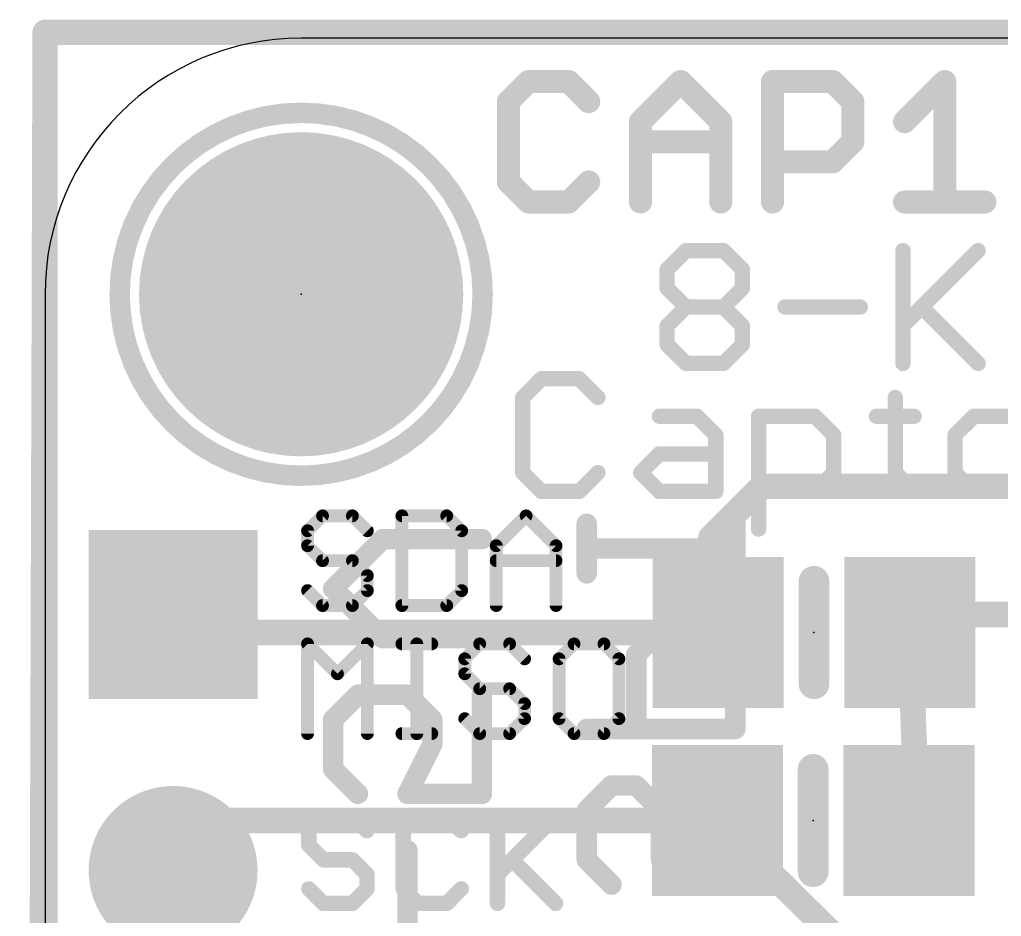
# Model space of a CAD drawing. Extents: x -0.3 to 18.1, y -0.3 to 42.1.
# Drawn here: x -0.25 to 9.48, y 33.2 to 42.09 of the extents above; entities that cross this region are included whole.
import ezdxf

# ---------------------------------------------------------------- set-up
doc = ezdxf.new("R2010")
doc.units = 0
for name, color, linetype in [('1', 12, 'CONTINUOUS'), ('16', 132, 'CONTINUOUS'), ('17', 110, 'CONTINUOUS'), ('20', 53, 'CONTINUOUS'), ('21', 40, 'CONTINUOUS'), ('22', 6, 'CONTINUOUS'), ('23', 40, 'CONTINUOUS')]:
    doc.layers.add(name, color=color, linetype=linetype)

# ---------------------------------------------------------------- blocks, each defined once
blk = doc.blocks.new('SQUAREP')
blk.add_solid([(-0.5, -0.5), (0.5, -0.5), (-0.5, 0.5), (0.5, 0.5)])
blk = doc.blocks.new('ROUNDP')
at = {"const_width": 0.5}
blk.add_lwpolyline([(0, -0.25, 1), (0, 0.25, 1), (0, -0.25)], format="xyb", dxfattribs=at)
blk = doc.blocks.new('RECT')
blk.add_solid([(-0.5, -0.5), (0.5, -0.5), (-0.5, 0.5), (0.5, 0.5)])

msp = doc.modelspace()

# ---------------------------------------------------------------- linework, layer by layer
at = {"layer": '1'}
for points, const_width in [([(0, 41.969), (17.722, 41.969)], 0.25), ([(0, -0.127), (0, 41.969)], 0.25), ([(7.112, 37.465), (6.604, 36.957)], 0.254), ([(12.954, 37.465), (7.112, 37.465)], 0.254), ([(6.604, 36.957), (6.604, 36.275)], 0.254), ([(1.27, 36.195), (1.471, 36.015)], 0.254), ([(6.604, 36.275), (6.676, 36.015)], 0.254), ([(8.576, 36.015), (8.716, 36.195)], 0.254), ([(8.716, 36.195), (9.906, 36.195)], 0.254), ([(1.471, 36.015), (6.676, 36.015)], 0.254), ([(8.576, 36.015), (8.642, 34.351)], 0.254), ([(8.642, 34.351), (8.568, 34.15)], 0.254), ([(1.27, 33.655), (1.791, 34.15)], 0.254), ([(1.791, 34.15), (6.668, 34.15)], 0.254), ([(6.668, 34.15), (7.811, 33.02)], 0.254)]:
    msp.add_lwpolyline(points, dxfattribs=dict(at, const_width=const_width))
for points, const_width in [([(0, 42.0315, 1), (0, 41.9065)], 0.125), ([(0.0625, 41.969, 1), (-0.0625, 41.969)], 0.125), ([(7.112, 37.5285, 1), (7.112, 37.4015)], 0.127), ([(7.1569, 37.4201, 1), (7.0671, 37.5099)], 0.127), ([(6.6675, 36.957, 1), (6.5405, 36.957)], 0.127), ([(6.5591, 37.0019, 1), (6.6489, 36.9121)], 0.127), ([(1.3124, 36.2423, 1), (1.2276, 36.1477)], 0.127), ([(6.6652, 36.2919, 1), (6.5428, 36.2581)], 0.127), ([(6.5405, 36.275, 1), (6.6675, 36.275)], 0.127), ([(8.716, 36.2585, 1), (8.716, 36.1315)], 0.127), ([(8.7661, 36.156, 1), (8.6659, 36.234)], 0.127), ([(1.471, 36.0785, 1), (1.471, 35.9515)], 0.127), ([(1.4286, 35.9677, 1), (1.5134, 36.0623)], 0.127), ([(6.676, 35.9515, 1), (6.676, 36.0785)], 0.127), ([(8.6395, 36.0175, 1), (8.5125, 36.0125)], 0.127), ([(6.6148, 35.9981, 1), (6.7372, 36.0319)], 0.127), ([(8.5259, 36.054, 1), (8.6261, 35.976)], 0.127), ([(8.7016, 34.3291, 1), (8.5824, 34.3729)], 0.127), ([(8.5785, 34.3485, 1), (8.7055, 34.3535)], 0.127), ([(1.791, 34.2135, 1), (1.791, 34.0865)], 0.127), ([(1.8347, 34.104, 1), (1.7473, 34.196)], 0.127), ([(6.7126, 34.1952, 1), (6.6234, 34.1048)], 0.127), ([(6.668, 34.0865, 1), (6.668, 34.2135)], 0.127), ([(8.5084, 34.1719, 1), (8.6276, 34.1281)], 0.127), ([(1.2263, 33.701, 1), (1.3137, 33.609)], 0.127)]:
    msp.add_lwpolyline(points, format="xyb", dxfattribs=dict(at, const_width=const_width))
at = {"layer": '16', "const_width": 0.25}
for points in [[(-0.127, -0.127), (0, 41.969)], [(0, 41.969), (17.976, 41.969)]]:
    msp.add_lwpolyline(points, dxfattribs=at)
at = {"layer": '16', "const_width": 0.125}
for points in [[(0, 42.0315, 1), (0, 41.9065)], [(0.0625, 41.9688, 1), (-0.0625, 41.9692)]]:
    msp.add_lwpolyline(points, format="xyb", dxfattribs=at)
at = {"layer": '20'}
for p, q in [((15.24, 41.91), (2.54, 41.91)), ((0, 39.37), (0, 2.54))]:
    msp.add_line(p, q, dxfattribs=at)
msp.add_arc((2.54, 39.37), 2.54, 90, 180, dxfattribs=at)
at = {"layer": '21'}
for points, const_width in [([(4.7944, 41.4799), (4.5953, 41.2808)], 0.2286), ([(5.1927, 41.4799), (4.7944, 41.4799)], 0.2286), ([(5.3918, 41.2808), (5.1927, 41.4799)], 0.2286), ([(5.905, 41.0816), (6.3033, 41.4799)], 0.2286), ([(6.3033, 41.4799), (6.7015, 41.0816)], 0.2286), ([(7.2147, 40.2851), (7.2147, 41.4799)], 0.2286), ([(7.2147, 41.4799), (7.8121, 41.4799)], 0.2286), ([(7.8121, 41.4799), (8.0113, 41.2808)], 0.2286), ([(8.5244, 41.0816), (8.9227, 41.4799)], 0.2286), ([(8.9227, 41.4799), (8.9227, 40.2851)], 0.2286), ([(4.5953, 41.2808), (4.5953, 40.4842)], 0.2286), ([(8.0113, 41.2808), (8.0113, 40.8825)], 0.2286), ([(5.905, 40.2851), (5.905, 41.0816)], 0.2286), ([(6.7015, 41.0816), (6.7015, 40.2851)], 0.2286), ([(5.905, 40.8825), (6.7015, 40.8825)], 0.2286), ([(8.0113, 40.8825), (7.8121, 40.6834)], 0.2286), ([(7.8121, 40.6834), (7.2147, 40.6834)], 0.2286), ([(4.5953, 40.4842), (4.7944, 40.2851)], 0.2286), ([(5.1927, 40.2851), (5.3918, 40.4842)], 0.2286), ([(4.7944, 40.2851), (5.1927, 40.2851)], 0.2286), ([(8.5244, 40.2851), (9.321, 40.2851)], 0.2286), ([(6.1697, 39.6163), (6.3561, 39.8028)], 0.1524), ([(6.3561, 39.8028), (6.729, 39.8028)], 0.1524), ([(6.729, 39.8028), (6.9154, 39.6163)], 0.1524), ([(8.5085, 39.8028), (8.5085, 38.6842)], 0.1524), ([(8.5085, 39.0571), (9.2542, 39.8028)], 0.1524), ([(6.1697, 39.4299), (6.1697, 39.6163)], 0.1524), ([(6.9154, 39.6163), (6.9154, 39.4299)], 0.1524), ([(6.3561, 39.2435), (6.1697, 39.4299)], 0.1524), ([(6.9154, 39.4299), (6.729, 39.2435)], 0.1524), ([(6.1697, 39.0571), (6.3561, 39.2435)], 0.1524), ([(6.3561, 39.2435), (6.729, 39.2435)], 0.1524), ([(6.729, 39.2435), (6.9154, 39.0571)], 0.1524), ([(7.3391, 39.2435), (8.0848, 39.2435)], 0.1524), ([(8.6949, 39.2435), (9.2542, 38.6842)], 0.1524), ([(6.1697, 38.8706), (6.1697, 39.0571)], 0.1524), ([(6.9154, 39.0571), (6.9154, 38.8706)], 0.1524), ([(6.3561, 38.6842), (6.1697, 38.8706)], 0.1524), ([(6.9154, 38.8706), (6.729, 38.6842)], 0.1524), ([(6.729, 38.6842), (6.3561, 38.6842)], 0.1524), ([(4.9239, 38.5328), (4.7375, 38.3463)], 0.1524), ([(5.2968, 38.5328), (4.9239, 38.5328)], 0.1524), ([(5.4832, 38.3463), (5.2968, 38.5328)], 0.1524), ([(4.7375, 38.3463), (4.7375, 37.6006)], 0.1524), ([(8.4321, 38.3463), (8.4321, 37.6006)], 0.1524), ([(6.0933, 38.1599), (6.4662, 38.1599)], 0.1524), ([(6.4662, 38.1599), (6.6526, 37.9735)], 0.1524), ([(7.0763, 37.0414), (7.0763, 38.1599)], 0.1524), ([(7.0763, 38.1599), (7.6356, 38.1599)], 0.1524), ([(7.6356, 38.1599), (7.822, 37.9735)], 0.1524), ([(8.2457, 38.1599), (8.6185, 38.1599)], 0.1524), ([(9.2117, 38.1599), (9.0253, 37.9735)], 0.1524), ([(9.5846, 38.1599), (9.2117, 38.1599)], 0.1524), ([(6.6526, 37.9735), (6.6526, 37.4142)], 0.1524), ([(7.822, 37.9735), (7.822, 37.6006)], 0.1524), ([(9.0253, 37.9735), (9.0253, 37.6006)], 0.1524), ([(5.9069, 37.6006), (6.0933, 37.7871)], 0.1524), ([(6.0933, 37.7871), (6.6526, 37.7871)], 0.1524), ([(4.7375, 37.6006), (4.9239, 37.4142)], 0.1524), ([(5.2968, 37.4142), (5.4832, 37.6006)], 0.1524), ([(6.0933, 37.4142), (5.9069, 37.6006)], 0.1524), ([(7.822, 37.6006), (7.6356, 37.4142)], 0.1524), ([(8.4321, 37.6006), (8.6185, 37.4142)], 0.1524), ([(9.0253, 37.6006), (9.2117, 37.4142)], 0.1524), ([(4.9239, 37.4142), (5.2968, 37.4142)], 0.1524), ([(6.6526, 37.4142), (6.0933, 37.4142)], 0.1524), ([(7.6356, 37.4142), (7.0763, 37.4142)], 0.1524), ([(9.2117, 37.4142), (9.5846, 37.4142)], 0.1524), ([(2.7518, 37.1723), (2.6035, 37.024)], 0.127), ([(3.0484, 37.1723), (2.7518, 37.1723)], 0.127), ([(3.1967, 37.024), (3.0484, 37.1723)], 0.127), ([(3.539, 37.1723), (3.539, 36.2825)], 0.127), ([(3.9839, 37.1723), (3.539, 37.1723)], 0.127), ([(4.1322, 37.024), (3.9839, 37.1723)], 0.127), ([(4.4745, 36.8757), (4.7711, 37.1723)], 0.127), ([(4.7711, 37.1723), (5.0677, 36.8757)], 0.127), ([(2.6035, 37.024), (2.6035, 36.8757)], 0.127), ([(4.1322, 36.4308), (4.1322, 37.024)], 0.127), ([(2.6035, 36.8757), (2.7518, 36.7274)], 0.127), ([(4.4745, 36.2825), (4.4745, 36.8757)], 0.127), ([(5.0677, 36.8757), (5.0677, 36.2825)], 0.127), ([(2.7518, 36.7274), (3.0484, 36.7274)], 0.127), ([(3.0484, 36.7274), (3.1967, 36.5791)], 0.127), ([(4.4745, 36.7274), (5.0677, 36.7274)], 0.127), ([(3.1967, 36.5791), (3.1967, 36.4308)], 0.127), ([(7.626, 36.523), (7.626, 35.507)], 0.3048), ([(2.7518, 36.2825), (2.6035, 36.4308)], 0.127), ([(3.1967, 36.4308), (3.0484, 36.2825)], 0.127), ([(3.9839, 36.2825), (4.1322, 36.4308)], 0.127), ([(3.0484, 36.2825), (2.7518, 36.2825)], 0.127), ([(3.539, 36.2825), (3.9839, 36.2825)], 0.127), ([(2.6035, 35.0125), (2.6035, 35.9023)], 0.127), ([(2.6035, 35.9023), (2.9001, 35.6057)], 0.127), ([(2.9001, 35.6057), (3.1967, 35.9023)], 0.127), ([(3.1967, 35.9023), (3.1967, 35.0125)], 0.127), ([(3.539, 35.9023), (3.8356, 35.9023)], 0.127), ([(3.6873, 35.0125), (3.6873, 35.9023)], 0.127), ([(4.311, 35.9023), (4.1627, 35.754)], 0.127), ([(4.6076, 35.9023), (4.311, 35.9023)], 0.127), ([(4.7559, 35.754), (4.6076, 35.9023)], 0.127), ([(5.2465, 35.9023), (5.0982, 35.754)], 0.127), ([(5.5431, 35.9023), (5.2465, 35.9023)], 0.127), ([(5.6914, 35.754), (5.5431, 35.9023)], 0.127), ([(4.1627, 35.754), (4.1627, 35.6057)], 0.127), ([(5.0982, 35.754), (5.0982, 35.1608)], 0.127), ([(5.6914, 35.1608), (5.6914, 35.754)], 0.127), ([(4.1627, 35.6057), (4.311, 35.4574)], 0.127), ([(4.311, 35.4574), (4.6076, 35.4574)], 0.127), ([(4.6076, 35.4574), (4.7559, 35.3091)], 0.127), ([(4.7559, 35.3091), (4.7559, 35.1608)], 0.127), ([(4.311, 35.0125), (4.1627, 35.1608)], 0.127), ([(4.7559, 35.1608), (4.6076, 35.0125)], 0.127), ([(5.0982, 35.1608), (5.2465, 35.0125)], 0.127), ([(5.5431, 35.0125), (5.6914, 35.1608)], 0.127), ([(3.539, 35.0125), (3.8356, 35.0125)], 0.127), ([(4.6076, 35.0125), (4.311, 35.0125)], 0.127), ([(5.2465, 35.0125), (5.5431, 35.0125)], 0.127), ([(7.618, 34.658), (7.618, 33.642)], 0.3048), ([(2.7603, 34.1925), (2.6162, 34.0485)], 0.1524), ([(3.0484, 34.1925), (2.7603, 34.1925)], 0.1524), ([(3.1924, 34.0485), (3.0484, 34.1925)], 0.1524), ([(3.6958, 34.1925), (3.5517, 34.0485)], 0.1524), ([(3.9839, 34.1925), (3.6958, 34.1925)], 0.1524), ([(4.1279, 34.0485), (3.9839, 34.1925)], 0.1524), ([(4.4872, 34.1925), (4.4872, 33.3282)], 0.1524), ([(4.4872, 33.6163), (5.0635, 34.1925)], 0.1524), ([(2.6162, 34.0485), (2.6162, 33.9044)], 0.1524), ([(3.5517, 34.0485), (3.5517, 33.4723)], 0.1524), ([(2.6162, 33.9044), (2.7603, 33.7604)], 0.1524), ([(2.7603, 33.7604), (3.0484, 33.7604)], 0.1524), ([(3.0484, 33.7604), (3.1924, 33.6163)], 0.1524), ([(4.6313, 33.7604), (5.0635, 33.3282)], 0.1524), ([(3.1924, 33.6163), (3.1924, 33.4723)], 0.1524), ([(2.7603, 33.3282), (2.6162, 33.4723)], 0.1524), ([(3.1924, 33.4723), (3.0484, 33.3282)], 0.1524), ([(3.5517, 33.4723), (3.6958, 33.3282)], 0.1524), ([(3.9839, 33.3282), (4.1279, 33.4723)], 0.1524), ([(3.0484, 33.3282), (2.7603, 33.3282)], 0.1524), ([(3.6958, 33.3282), (3.9839, 33.3282)], 0.1524)]:
    msp.add_lwpolyline(points, dxfattribs=dict(at, const_width=const_width))
for points, const_width in [([(4.7944, 41.5371, 1), (4.7944, 41.4228)], 0.1143), ([(4.8348, 41.4395, 1), (4.754, 41.5203)], 0.1143), ([(5.2331, 41.5203, 1), (5.1523, 41.4395)], 0.1143), ([(5.1927, 41.4228, 1), (5.1927, 41.5371)], 0.1143), ([(6.3437, 41.5203, 1), (6.2628, 41.4395)], 0.1143), ([(6.3437, 41.4395, 1), (6.2628, 41.5203)], 0.1143), ([(7.2147, 41.5371, 1), (7.2147, 41.4228)], 0.1143), ([(7.2719, 41.4799, 1), (7.1576, 41.4799)], 0.1143), ([(7.8525, 41.5203, 1), (7.7717, 41.4395)], 0.1143), ([(7.8121, 41.4228, 1), (7.8121, 41.5371)], 0.1143), ([(8.9799, 41.4799, 1), (8.8656, 41.4799)], 0.1143), ([(8.9631, 41.4395, 1), (8.8823, 41.5203)], 0.1143), ([(4.6524, 41.2808, 1), (4.5381, 41.2808)], 0.1143), ([(8.0684, 41.2808, 1), (7.9541, 41.2808)], 0.1143), ([(4.5548, 41.3212, 1), (4.6357, 41.2404)], 0.1143), ([(5.3514, 41.2404, 1), (5.4322, 41.3212)], 0.1143), ([(7.9708, 41.2404, 1), (8.0517, 41.3212)], 0.1143), ([(2.54, 37.57, 1), (2.54, 41.17, 1), (2.54, 37.57)], 0.2032), ([(5.9621, 41.0816, 1), (5.8478, 41.0816)], 0.1143), ([(6.7587, 41.0816, 1), (6.6444, 41.0816)], 0.1143), ([(5.8646, 41.1221, 1), (5.9454, 41.0412)], 0.1143), ([(6.6611, 41.0412, 1), (6.7419, 41.1221)], 0.1143), ([(8.484, 41.1221, 1), (8.5648, 41.0412)], 0.1143), ([(5.905, 40.9397, 1), (5.905, 40.8254)], 0.1143), ([(6.7015, 40.8254, 1), (6.7015, 40.9397)], 0.1143), ([(8.0517, 40.8421, 1), (7.9708, 40.9229)], 0.1143), ([(7.9541, 40.8825, 1), (8.0684, 40.8825)], 0.1143), ([(7.2147, 40.7405, 1), (7.2147, 40.6262)], 0.1143), ([(7.8121, 40.6262, 1), (7.8121, 40.7405)], 0.1143), ([(7.7717, 40.7238, 1), (7.8525, 40.643)], 0.1143), ([(4.6357, 40.5246, 1), (4.5548, 40.4438)], 0.1143), ([(4.5381, 40.4842, 1), (4.6524, 40.4842)], 0.1143), ([(5.4322, 40.4438, 1), (5.3514, 40.5246)], 0.1143), ([(4.7944, 40.3422, 1), (4.7944, 40.2279)], 0.1143), ([(4.754, 40.2447, 1), (4.8348, 40.3255)], 0.1143), ([(5.1523, 40.3255, 1), (5.2331, 40.2447)], 0.1143), ([(5.1927, 40.2279, 1), (5.1927, 40.3422)], 0.1143), ([(5.8478, 40.2851, 1), (5.9621, 40.2851)], 0.1143), ([(6.6444, 40.2851, 1), (6.7587, 40.2851)], 0.1143), ([(7.1576, 40.2851, 1), (7.2719, 40.2851)], 0.1143), ([(8.5244, 40.3422, 1), (8.5244, 40.2279)], 0.1143), ([(8.8656, 40.2851, 1), (8.9799, 40.2851)], 0.1143), ([(9.321, 40.2279, 1), (9.321, 40.3422)], 0.1143), ([(6.3561, 39.8409, 1), (6.3561, 39.7647)], 0.0762), ([(6.3831, 39.7758, 1), (6.3292, 39.8297)], 0.0762), ([(6.7559, 39.8297, 1), (6.702, 39.7758)], 0.0762), ([(6.729, 39.7647, 1), (6.729, 39.8409)], 0.0762), ([(8.5466, 39.8028, 1), (8.4704, 39.8028)], 0.0762), ([(9.2811, 39.7758, 1), (9.2273, 39.8297)], 0.0762), ([(6.2078, 39.6163, 1), (6.1316, 39.6163)], 0.0762), ([(6.1428, 39.6433, 1), (6.1966, 39.5894)], 0.0762), ([(6.9535, 39.6163, 1), (6.8773, 39.6163)], 0.0762), ([(6.8885, 39.5894, 1), (6.9423, 39.6433)], 0.0762), ([(6.1316, 39.4299, 1), (6.2078, 39.4299)], 0.0762), ([(6.1966, 39.4568, 1), (6.1428, 39.403)], 0.0762), ([(6.8773, 39.4299, 1), (6.9535, 39.4299)], 0.0762), ([(6.9423, 39.403, 1), (6.8885, 39.4568)], 0.0762), ([(6.3561, 39.2816, 1), (6.3561, 39.2054)], 0.0762), ([(6.3831, 39.2165, 1), (6.3292, 39.2704)], 0.0762), ([(6.3292, 39.2165, 1), (6.3831, 39.2704)], 0.0762), ([(6.7559, 39.2704, 1), (6.702, 39.2165)], 0.0762), ([(6.702, 39.2704, 1), (6.7559, 39.2165)], 0.0762), ([(6.729, 39.2054, 1), (6.729, 39.2816)], 0.0762), ([(7.3391, 39.2816, 1), (7.3391, 39.2054)], 0.0762), ([(8.0848, 39.2054, 1), (8.0848, 39.2816)], 0.0762), ([(8.7219, 39.2704, 1), (8.668, 39.2165)], 0.0762), ([(6.2078, 39.0571, 1), (6.1316, 39.0571)], 0.0762), ([(6.1428, 39.084, 1), (6.1966, 39.0301)], 0.0762), ([(6.9535, 39.0571, 1), (6.8773, 39.0571)], 0.0762), ([(6.8885, 39.0301, 1), (6.9423, 39.084)], 0.0762), ([(8.4816, 39.084, 1), (8.5354, 39.0301)], 0.0762), ([(6.1966, 38.8976, 1), (6.1428, 38.8437)], 0.0762), ([(6.9423, 38.8437, 1), (6.8885, 38.8976)], 0.0762), ([(6.1316, 38.8706, 1), (6.2078, 38.8706)], 0.0762), ([(6.8773, 38.8706, 1), (6.9535, 38.8706)], 0.0762), ([(6.3561, 38.7223, 1), (6.3561, 38.6461)], 0.0762), ([(6.729, 38.6461, 1), (6.729, 38.7223)], 0.0762), ([(6.3292, 38.6573, 1), (6.3831, 38.7111)], 0.0762), ([(6.702, 38.7111, 1), (6.7559, 38.6573)], 0.0762), ([(8.4704, 38.6842, 1), (8.5466, 38.6842)], 0.0762), ([(9.2273, 38.6573, 1), (9.2811, 38.7111)], 0.0762), ([(4.9239, 38.5709, 1), (4.9239, 38.4947)], 0.0762), ([(4.9509, 38.5058, 1), (4.897, 38.5597)], 0.0762), ([(5.3237, 38.5597, 1), (5.2698, 38.5058)], 0.0762), ([(5.2968, 38.4947, 1), (5.2968, 38.5709)], 0.0762), ([(4.7756, 38.3463, 1), (4.6994, 38.3463)], 0.0762), ([(4.7106, 38.3733, 1), (4.7644, 38.3194)], 0.0762), ([(5.4563, 38.3194, 1), (5.5101, 38.3733)], 0.0762), ([(8.4702, 38.3463, 1), (8.394, 38.3463)], 0.0762), ([(6.0933, 38.198, 1), (6.0933, 38.1218)], 0.0762), ([(6.4931, 38.1868, 1), (6.4392, 38.133)], 0.0762), ([(6.4662, 38.1218, 1), (6.4662, 38.198)], 0.0762), ([(7.1144, 38.1599, 1), (7.0382, 38.1599)], 0.0762), ([(7.0763, 38.198, 1), (7.0763, 38.1218)], 0.0762), ([(7.6625, 38.1868, 1), (7.6086, 38.133)], 0.0762), ([(7.6356, 38.1218, 1), (7.6356, 38.198)], 0.0762), ([(8.2457, 38.198, 1), (8.2457, 38.1218)], 0.0762), ([(8.6185, 38.1218, 1), (8.6185, 38.198)], 0.0762), ([(9.2117, 38.198, 1), (9.2117, 38.1218)], 0.0762), ([(9.2387, 38.133, 1), (9.1848, 38.1868)], 0.0762), ([(6.6907, 37.9735, 1), (6.6145, 37.9735)], 0.0762), ([(6.6257, 37.9465, 1), (6.6795, 38.0004)], 0.0762), ([(7.8601, 37.9735, 1), (7.7839, 37.9735)], 0.0762), ([(7.7951, 37.9465, 1), (7.8489, 38.0004)], 0.0762), ([(8.9983, 38.0004, 1), (9.0522, 37.9465)], 0.0762), ([(9.0634, 37.9735, 1), (8.9872, 37.9735)], 0.0762), ([(6.0933, 37.8252, 1), (6.0933, 37.749)], 0.0762), ([(6.1203, 37.7601, 1), (6.0664, 37.814)], 0.0762), ([(6.6526, 37.749, 1), (6.6526, 37.8252)], 0.0762), ([(4.7644, 37.6276, 1), (4.7106, 37.5737)], 0.0762), ([(4.6994, 37.6006, 1), (4.7756, 37.6006)], 0.0762), ([(5.5101, 37.5737, 1), (5.4563, 37.6276)], 0.0762), ([(5.9338, 37.6276, 1), (5.88, 37.5737)], 0.0762), ([(5.88, 37.6276, 1), (5.9338, 37.5737)], 0.0762), ([(7.7839, 37.6006, 1), (7.8601, 37.6006)], 0.0762), ([(7.8489, 37.5737, 1), (7.7951, 37.6276)], 0.0762), ([(8.4591, 37.6276, 1), (8.4052, 37.5737)], 0.0762), ([(8.394, 37.6006, 1), (8.4702, 37.6006)], 0.0762), ([(9.0522, 37.6276, 1), (8.9983, 37.5737)], 0.0762), ([(8.9872, 37.6006, 1), (9.0634, 37.6006)], 0.0762), ([(4.9239, 37.4523, 1), (4.9239, 37.3761)], 0.0762), ([(5.2968, 37.3761, 1), (5.2968, 37.4523)], 0.0762), ([(6.0933, 37.4523, 1), (6.0933, 37.3761)], 0.0762), ([(6.6526, 37.3761, 1), (6.6526, 37.4523)], 0.0762), ([(7.0763, 37.4523, 1), (7.0763, 37.3761)], 0.0762), ([(7.6356, 37.3761, 1), (7.6356, 37.4523)], 0.0762), ([(9.2117, 37.4523, 1), (9.2117, 37.3761)], 0.0762), ([(4.897, 37.3873, 1), (4.9509, 37.4411)], 0.0762), ([(5.2698, 37.4411, 1), (5.3237, 37.3873)], 0.0762), ([(6.0664, 37.3873, 1), (6.1203, 37.4411)], 0.0762), ([(6.6145, 37.4142, 1), (6.6907, 37.4142)], 0.0762), ([(7.6086, 37.4411, 1), (7.6625, 37.3873)], 0.0762), ([(8.5916, 37.3873, 1), (8.6455, 37.4411)], 0.0762), ([(9.1848, 37.3873, 1), (9.2387, 37.4411)], 0.0762), ([(2.7518, 37.204, 1), (2.7518, 37.1405)], 0.0635), ([(2.7742, 37.1498, 1), (2.7293, 37.1947)], 0.0635), ([(3.0708, 37.1947, 1), (3.0259, 37.1498)], 0.0635), ([(3.0484, 37.1405, 1), (3.0484, 37.204)], 0.0635), ([(3.5708, 37.1723, 1), (3.5073, 37.1723)], 0.0635), ([(3.539, 37.204, 1), (3.539, 37.1405)], 0.0635), ([(4.0063, 37.1947, 1), (3.9614, 37.1498)], 0.0635), ([(3.9839, 37.1405, 1), (3.9839, 37.204)], 0.0635), ([(4.7936, 37.1947, 1), (4.7487, 37.1498)], 0.0635), ([(4.7936, 37.1498, 1), (4.7487, 37.1947)], 0.0635), ([(2.6353, 37.024, 1), (2.5717, 37.024)], 0.0635), ([(2.581, 37.0464, 1), (2.626, 37.0015)], 0.0635), ([(3.1742, 37.0015, 1), (3.2191, 37.0464)], 0.0635), ([(4.1639, 37.024, 1), (4.1004, 37.024)], 0.0635), ([(4.1097, 37.0015, 1), (4.1546, 37.0464)], 0.0635), ([(7.0382, 37.0414, 1), (7.1144, 37.0414)], 0.0762), ([(2.5717, 36.8757, 1), (2.6353, 36.8757)], 0.0635), ([(2.626, 36.8981, 1), (2.581, 36.8532)], 0.0635), ([(4.5063, 36.8757, 1), (4.4428, 36.8757)], 0.0635), ([(4.4521, 36.8981, 1), (4.497, 36.8532)], 0.0635), ([(5.0995, 36.8757, 1), (5.036, 36.8757)], 0.0635), ([(5.0453, 36.8532, 1), (5.0902, 36.8981)], 0.0635), ([(2.7518, 36.7591, 1), (2.7518, 36.6956)], 0.0635), ([(2.7293, 36.7049, 1), (2.7742, 36.7498)], 0.0635), ([(3.0708, 36.7498, 1), (3.0259, 36.7049)], 0.0635), ([(3.0484, 36.6956, 1), (3.0484, 36.7591)], 0.0635), ([(4.4745, 36.7591, 1), (4.4745, 36.6956)], 0.0635), ([(5.0677, 36.6956, 1), (5.0677, 36.7591)], 0.0635), ([(3.2284, 36.5791, 1), (3.1649, 36.5791)], 0.0635), ([(3.1742, 36.5566, 1), (3.2191, 36.6015)], 0.0635), ([(7.7022, 36.523, 1), (7.5498, 36.523)], 0.1524), ([(2.626, 36.4532, 1), (2.581, 36.4083)], 0.0635), ([(3.1649, 36.4308, 1), (3.2284, 36.4308)], 0.0635), ([(3.2191, 36.4083, 1), (3.1742, 36.4532)], 0.0635), ([(4.1004, 36.4308, 1), (4.1639, 36.4308)], 0.0635), ([(4.1546, 36.4083, 1), (4.1097, 36.4532)], 0.0635), ([(2.7518, 36.3143, 1), (2.7518, 36.2507)], 0.0635), ([(2.7293, 36.26, 1), (2.7742, 36.305)], 0.0635), ([(3.0259, 36.305, 1), (3.0708, 36.26)], 0.0635), ([(3.0484, 36.2507, 1), (3.0484, 36.3143)], 0.0635), ([(3.539, 36.3143, 1), (3.539, 36.2507)], 0.0635), ([(3.9614, 36.305, 1), (4.0063, 36.26)], 0.0635), ([(3.9839, 36.2507, 1), (3.9839, 36.3143)], 0.0635), ([(3.5073, 36.2825, 1), (3.5708, 36.2825)], 0.0635), ([(4.4428, 36.2825, 1), (4.5063, 36.2825)], 0.0635), ([(5.036, 36.2825, 1), (5.0995, 36.2825)], 0.0635), ([(2.6353, 35.9023, 1), (2.5717, 35.9023)], 0.0635), ([(2.626, 35.9247, 1), (2.581, 35.8798)], 0.0635), ([(3.2284, 35.9023, 1), (3.1649, 35.9023)], 0.0635), ([(3.2191, 35.8798, 1), (3.1742, 35.9247)], 0.0635), ([(3.539, 35.934, 1), (3.539, 35.8705)], 0.0635), ([(3.7191, 35.9023, 1), (3.6556, 35.9023)], 0.0635), ([(3.8356, 35.8705, 1), (3.8356, 35.934)], 0.0635), ([(4.311, 35.934, 1), (4.311, 35.8705)], 0.0635), ([(4.3334, 35.8798, 1), (4.2885, 35.9247)], 0.0635), ([(4.63, 35.9247, 1), (4.5851, 35.8798)], 0.0635), ([(4.6076, 35.8705, 1), (4.6076, 35.934)], 0.0635), ([(5.2465, 35.934, 1), (5.2465, 35.8705)], 0.0635), ([(5.269, 35.8798, 1), (5.2241, 35.9247)], 0.0635), ([(5.5655, 35.9247, 1), (5.5206, 35.8798)], 0.0635), ([(5.5431, 35.8705, 1), (5.5431, 35.934)], 0.0635), ([(4.1944, 35.754, 1), (4.1309, 35.754)], 0.0635), ([(4.1402, 35.7764, 1), (4.1851, 35.7315)], 0.0635), ([(4.7334, 35.7315, 1), (4.7783, 35.7764)], 0.0635), ([(5.13, 35.754, 1), (5.0665, 35.754)], 0.0635), ([(5.0758, 35.7764, 1), (5.1207, 35.7315)], 0.0635), ([(5.7231, 35.754, 1), (5.6596, 35.754)], 0.0635), ([(5.6689, 35.7315, 1), (5.7138, 35.7764)], 0.0635), ([(2.8776, 35.6281, 1), (2.9225, 35.5832)], 0.0635), ([(2.8776, 35.5832, 1), (2.9225, 35.6281)], 0.0635), ([(4.1309, 35.6057, 1), (4.1944, 35.6057)], 0.0635), ([(4.1851, 35.6281, 1), (4.1402, 35.5832)], 0.0635), ([(7.5498, 35.507, 1), (7.7022, 35.507)], 0.1524), ([(4.311, 35.4891, 1), (4.311, 35.4256)], 0.0635), ([(4.2885, 35.4349, 1), (4.3334, 35.4798)], 0.0635), ([(4.63, 35.4798, 1), (4.5851, 35.4349)], 0.0635), ([(4.6076, 35.4256, 1), (4.6076, 35.4891)], 0.0635), ([(4.7876, 35.3091, 1), (4.7241, 35.3091)], 0.0635), ([(4.7334, 35.2866, 1), (4.7783, 35.3315)], 0.0635), ([(4.1851, 35.1832, 1), (4.1402, 35.1383)], 0.0635), ([(4.7241, 35.1608, 1), (4.7876, 35.1608)], 0.0635), ([(4.7783, 35.1383, 1), (4.7334, 35.1832)], 0.0635), ([(5.0665, 35.1608, 1), (5.13, 35.1608)], 0.0635), ([(5.1207, 35.1832, 1), (5.0758, 35.1383)], 0.0635), ([(5.6596, 35.1608, 1), (5.7231, 35.1608)], 0.0635), ([(5.7138, 35.1383, 1), (5.6689, 35.1832)], 0.0635), ([(3.539, 35.0443, 1), (3.539, 34.9808)], 0.0635), ([(3.8356, 34.9808, 1), (3.8356, 35.0443)], 0.0635), ([(4.311, 35.0443, 1), (4.311, 34.9808)], 0.0635), ([(4.2885, 34.99, 1), (4.3334, 35.035)], 0.0635), ([(4.5851, 35.035, 1), (4.63, 34.99)], 0.0635), ([(4.6076, 34.9808, 1), (4.6076, 35.0443)], 0.0635), ([(5.2465, 35.0443, 1), (5.2465, 34.9808)], 0.0635), ([(5.2241, 34.99, 1), (5.269, 35.035)], 0.0635), ([(5.5206, 35.035, 1), (5.5655, 34.99)], 0.0635), ([(5.5431, 34.9808, 1), (5.5431, 35.0443)], 0.0635), ([(2.5717, 35.0125, 1), (2.6353, 35.0125)], 0.0635), ([(3.1649, 35.0125, 1), (3.2284, 35.0125)], 0.0635), ([(3.6556, 35.0125, 1), (3.7191, 35.0125)], 0.0635), ([(7.6942, 34.658, 1), (7.5418, 34.658)], 0.1524), ([(2.7603, 34.2306, 1), (2.7603, 34.1544)], 0.0762), ([(2.7872, 34.1656, 1), (2.7333, 34.2195)], 0.0762), ([(3.0753, 34.2195, 1), (3.0214, 34.1656)], 0.0762), ([(3.0484, 34.1544, 1), (3.0484, 34.2306)], 0.0762), ([(3.6958, 34.2306, 1), (3.6958, 34.1544)], 0.0762), ([(3.7227, 34.1656, 1), (3.6688, 34.2195)], 0.0762), ([(4.0108, 34.2195, 1), (3.9569, 34.1656)], 0.0762), ([(3.9839, 34.1544, 1), (3.9839, 34.2306)], 0.0762), ([(4.5253, 34.1925, 1), (4.4491, 34.1925)], 0.0762), ([(5.0904, 34.1656, 1), (5.0365, 34.2195)], 0.0762), ([(2.6543, 34.0485, 1), (2.5781, 34.0485)], 0.0762), ([(2.5893, 34.0754, 1), (2.6431, 34.0215)], 0.0762), ([(3.1655, 34.0215, 1), (3.2194, 34.0754)], 0.0762), ([(3.5898, 34.0485, 1), (3.5136, 34.0485)], 0.0762), ([(3.5248, 34.0754, 1), (3.5787, 34.0215)], 0.0762), ([(4.101, 34.0215, 1), (4.1549, 34.0754)], 0.0762), ([(2.6431, 33.9314, 1), (2.5893, 33.8775)], 0.0762), ([(2.5781, 33.9044, 1), (2.6543, 33.9044)], 0.0762), ([(2.7603, 33.7985, 1), (2.7603, 33.7223)], 0.0762), ([(2.7333, 33.7334, 1), (2.7872, 33.7873)], 0.0762), ([(3.0753, 33.7873, 1), (3.0214, 33.7334)], 0.0762), ([(3.0484, 33.7223, 1), (3.0484, 33.7985)], 0.0762), ([(4.6582, 33.7873, 1), (4.6044, 33.7334)], 0.0762), ([(3.2305, 33.6163, 1), (3.1543, 33.6163)], 0.0762), ([(7.5418, 33.642, 1), (7.6942, 33.642)], 0.1524), ([(3.1655, 33.5894, 1), (3.2194, 33.6433)], 0.0762), ([(4.4603, 33.6433, 1), (4.5142, 33.5894)], 0.0762), ([(2.6431, 33.4992, 1), (2.5893, 33.4453)], 0.0762), ([(3.1543, 33.4723, 1), (3.2305, 33.4723)], 0.0762), ([(3.2194, 33.4453, 1), (3.1655, 33.4992)], 0.0762), ([(3.5787, 33.4992, 1), (3.5248, 33.4453)], 0.0762), ([(3.5136, 33.4723, 1), (3.5898, 33.4723)], 0.0762), ([(4.1549, 33.4453, 1), (4.101, 33.4992)], 0.0762), ([(2.7603, 33.3663, 1), (2.7603, 33.2901)], 0.0762), ([(3.0484, 33.2901, 1), (3.0484, 33.3663)], 0.0762), ([(3.6958, 33.3663, 1), (3.6958, 33.2901)], 0.0762), ([(3.9839, 33.2901, 1), (3.9839, 33.3663)], 0.0762), ([(2.7333, 33.3013, 1), (2.7872, 33.3551)], 0.0762), ([(3.0214, 33.3551, 1), (3.0753, 33.3013)], 0.0762), ([(3.6688, 33.3013, 1), (3.7227, 33.3551)], 0.0762), ([(3.9569, 33.3551, 1), (4.0108, 33.3013)], 0.0762), ([(4.4491, 33.3282, 1), (4.5253, 33.3282)], 0.0762), ([(5.0365, 33.3013, 1), (5.0904, 33.3551)], 0.0762)]:
    msp.add_lwpolyline(points, format="xyb", dxfattribs=dict(at, const_width=const_width))
at = {"layer": '22', "const_width": 0.2032}
for points in [[(5.3721, 36.6017), (5.3721, 37.0932)], [(6.8466, 36.6017), (6.8466, 37.0932)], [(2.8575, 36.45), (3.349, 36.9415)], [(3.349, 36.9415), (4.332, 36.9415)], [(5.3721, 36.8474), (6.8466, 36.8474)], [(3.349, 35.9585), (2.8575, 36.45)], [(6.1093, 36.041), (5.8636, 35.7953)], [(6.6008, 36.041), (6.1093, 36.041)], [(6.8466, 35.7953), (6.6008, 36.041)], [(4.332, 35.9585), (3.349, 35.9585)], [(5.8636, 35.7953), (5.8636, 35.0581)], [(6.8466, 35.0581), (6.8466, 35.7953)], [(3.1032, 35.3979), (2.8575, 35.1521)], [(3.5947, 35.3979), (3.1032, 35.3979)], [(3.8405, 35.1521), (3.5947, 35.3979)], [(4.332, 35.3979), (4.332, 34.4149)], [(2.8575, 35.1521), (2.8575, 34.6606)], [(3.8405, 34.9064), (3.8405, 35.1521)], [(5.3721, 35.0581), (6.8466, 35.0581)], [(3.5947, 34.4149), (3.8405, 34.9064)], [(2.8575, 34.6606), (3.1032, 34.4149)], [(5.6178, 34.4974), (5.3721, 34.2517)], [(5.8636, 34.4974), (5.6178, 34.4974)], [(6.1093, 34.2517), (5.8636, 34.4974)], [(6.6008, 34.4974), (6.8466, 34.2517)], [(4.332, 34.4149), (3.5947, 34.4149)], [(5.3721, 34.2517), (5.3721, 33.7602)], [(6.1093, 33.7602), (6.1093, 34.2517)], [(6.8466, 34.2517), (6.8466, 33.7602)], [(3.5947, 32.8713), (3.5947, 33.8543)], [(5.3721, 33.7602), (5.6178, 33.5145)], [(6.3551, 33.5145), (6.1093, 33.7602)], [(6.8466, 33.7602), (6.6008, 33.5145)], [(6.6008, 33.5145), (6.3551, 33.5145)]]:
    msp.add_lwpolyline(points, dxfattribs=at)
at = {"layer": '22', "const_width": 0.1016}
for points in [[(5.4229, 37.0932, 1), (5.3213, 37.0932)], [(6.8974, 37.0932, 1), (6.7958, 37.0932)], [(3.349, 36.9923, 1), (3.349, 36.8907)], [(3.3849, 36.9056, 1), (3.3131, 36.9774)], [(4.332, 36.8907, 1), (4.332, 36.9923)], [(5.3721, 36.8982, 1), (5.3721, 36.7966)], [(6.8466, 36.7966, 1), (6.8466, 36.8982)], [(5.3213, 36.6017, 1), (5.4229, 36.6017)], [(6.7958, 36.6017, 1), (6.8974, 36.6017)], [(2.8934, 36.4859, 1), (2.8216, 36.4141)], [(2.8216, 36.4859, 1), (2.8934, 36.4141)], [(6.1093, 36.0918, 1), (6.1093, 35.9902)], [(6.1452, 36.0051, 1), (6.0734, 36.077)], [(6.6367, 36.077, 1), (6.5649, 36.0051)], [(6.6008, 35.9902, 1), (6.6008, 36.0918)], [(3.349, 36.0093, 1), (3.349, 35.9077)], [(3.3131, 35.9226, 1), (3.3849, 35.9944)], [(4.332, 35.9077, 1), (4.332, 36.0093)], [(5.9144, 35.7953, 1), (5.8128, 35.7953)], [(5.8277, 35.8312, 1), (5.8995, 35.7594)], [(6.8974, 35.7953, 1), (6.7958, 35.7953)], [(6.8106, 35.7594, 1), (6.8825, 35.8312)], [(3.1032, 35.4487, 1), (3.1032, 35.3471)], [(3.1392, 35.362, 1), (3.0673, 35.4338)], [(3.6306, 35.4338, 1), (3.5588, 35.362)], [(3.5947, 35.3471, 1), (3.5947, 35.4487)], [(4.3828, 35.3979, 1), (4.2812, 35.3979)], [(2.9083, 35.1521, 1), (2.8067, 35.1521)], [(3.8913, 35.1521, 1), (3.7897, 35.1521)], [(2.8216, 35.188, 1), (2.8934, 35.1162)], [(3.8046, 35.1162, 1), (3.8764, 35.188)], [(5.3721, 35.1089, 1), (5.3721, 35.0073)], [(6.8466, 35.0073, 1), (6.8466, 35.1089)], [(5.8128, 35.0581, 1), (5.9144, 35.0581)], [(6.7958, 35.0581, 1), (6.8974, 35.0581)], [(3.7897, 34.9064, 1), (3.8913, 34.9064)], [(3.8859, 34.8837, 1), (3.795, 34.9291)], [(2.8934, 34.6966, 1), (2.8216, 34.6247)], [(2.8067, 34.6606, 1), (2.9083, 34.6606)], [(5.6178, 34.5482, 1), (5.6178, 34.4466)], [(5.6538, 34.4615, 1), (5.5819, 34.5333)], [(5.8995, 34.5333, 1), (5.8277, 34.4615)], [(5.8636, 34.4466, 1), (5.8636, 34.5482)], [(6.6367, 34.5333, 1), (6.5649, 34.4615)], [(3.0673, 34.379, 1), (3.1392, 34.4508)], [(3.5947, 34.4657, 1), (3.5947, 34.3641)], [(3.5493, 34.4376, 1), (3.6402, 34.3922)], [(4.332, 34.3641, 1), (4.332, 34.4657)], [(4.2812, 34.4149, 1), (4.3828, 34.4149)], [(5.4229, 34.2517, 1), (5.3213, 34.2517)], [(5.3362, 34.2876, 1), (5.408, 34.2158)], [(6.1601, 34.2517, 1), (6.0585, 34.2517)], [(6.0734, 34.2158, 1), (6.1452, 34.2876)], [(6.8974, 34.2517, 1), (6.7958, 34.2517)], [(6.8106, 34.2158, 1), (6.8825, 34.2876)], [(3.6455, 33.8543, 1), (3.5439, 33.8543)], [(5.408, 33.7961, 1), (5.3362, 33.7243)], [(5.3213, 33.7602, 1), (5.4229, 33.7602)], [(6.1452, 33.7961, 1), (6.0734, 33.7243)], [(6.0585, 33.7602, 1), (6.1601, 33.7602)], [(6.7958, 33.7602, 1), (6.8974, 33.7602)], [(6.8825, 33.7243, 1), (6.8106, 33.7961)], [(5.5819, 33.4785, 1), (5.6538, 33.5504)], [(6.3551, 33.5653, 1), (6.3551, 33.4637)], [(6.3192, 33.4785, 1), (6.391, 33.5504)], [(6.5649, 33.5504, 1), (6.6367, 33.4785)], [(6.6008, 33.4637, 1), (6.6008, 33.5653)]]:
    msp.add_lwpolyline(points, format="xyb", dxfattribs=at)
at = {"layer": '23'}
for p in [(2.54, 39.37), (7.626, 36.015), (7.618, 34.15)]:
    msp.add_point(p, dxfattribs=at)

# ---------------------------------------------------------------- block references
at = {"layer": '1', "xscale": 1.3, "yscale": 1.5}
for p in [(6.676, 36.015), (8.576, 36.015), (6.668, 34.15), (8.568, 34.15)]:
    msp.add_blockref('RECT', p, dxfattribs=at)
at = {"layer": '17'}
for name, p, xscale, yscale in [('ROUNDP', (2.54, 39.37), 3.216, 3.216), ('ROUNDP', (2.54, 39.37), 3.216, 3.216), ('SQUAREP', (1.27, 36.195), 1.6764, 1.6764), ('SQUAREP', (1.27, 36.195), 1.6764, 1.6764), ('ROUNDP', (1.27, 33.655), 1.6764, 1.6764), ('ROUNDP', (1.27, 33.655), 1.6764, 1.6764)]:
    msp.add_blockref(name, p, dxfattribs=dict(at, xscale=xscale, yscale=yscale))

doc.saveas('drawing.dxf')
